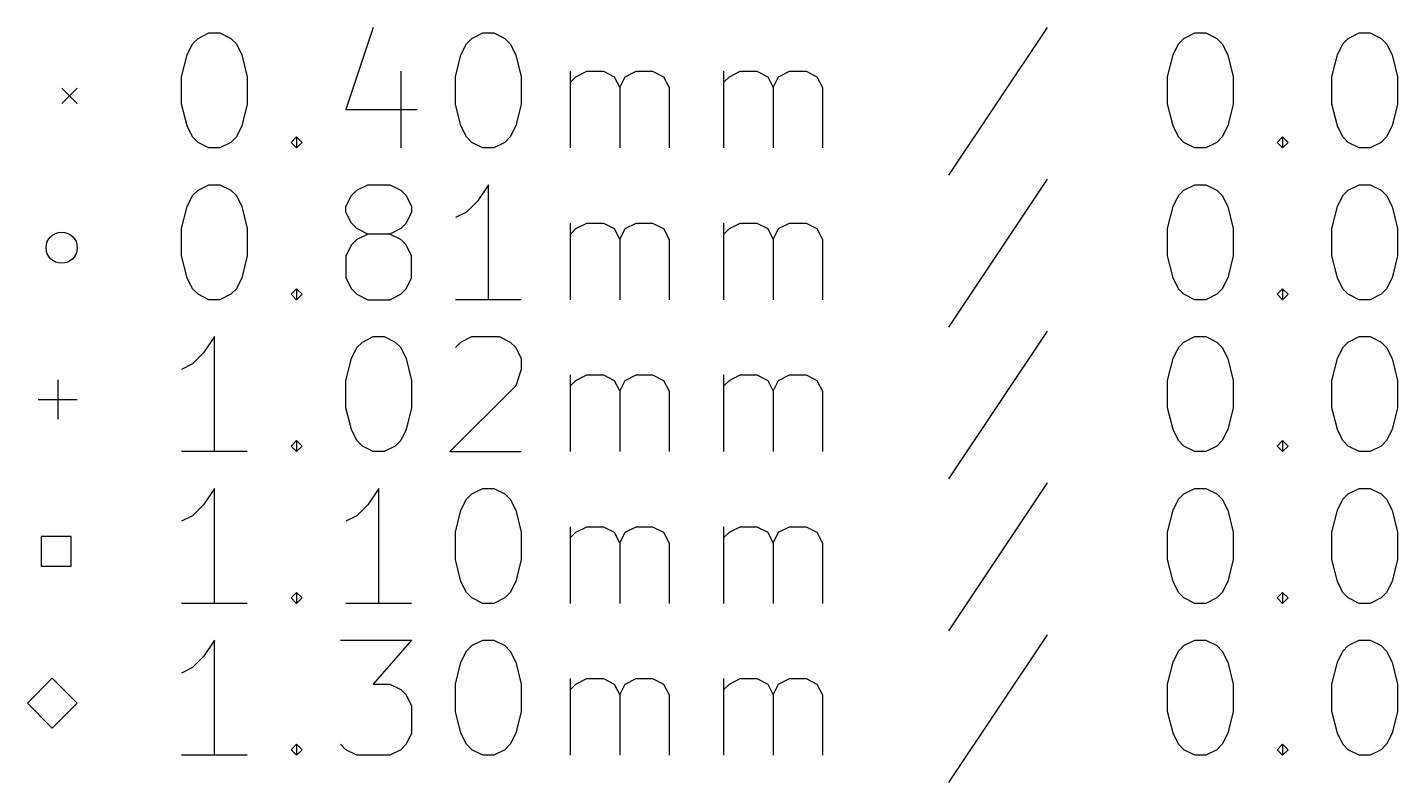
# Model space of a CAD drawing. Extents: x 1.1 to 14.1, y -10.4 to -3.3.
# Drawn here: x 1.198 to 2.605, y -9.495 to -8.72 of the extents above; entities that cross this region are included whole.
import ezdxf

# ---------------------------------------------------------------- set-up
doc = ezdxf.new("R2010")
doc.units = 0
doc.header["$MEASUREMENT"] = 0
doc.layers.add('BLACK', color=7, linetype='CONTINUOUS')

msp = doc.modelspace()

# ---------------------------------------------------------------- linework, layer by layer
at = {"layer": 'BLACK', "linetype": 'CONTINUOUS'}
for p, q in [((1.55348, -8.71969), (1.52535, -8.80406)), ((2.24526, -8.71969), (2.14403, -8.87155)), ((1.36225, -8.74781), (1.36787, -8.73657)), ((1.36787, -8.73657), (1.3735, -8.73094)), ((1.3735, -8.73094), (1.38475, -8.72532)), ((1.38475, -8.72532), (1.39599, -8.72532)), ((1.39599, -8.72532), (1.40724, -8.73094)), ((1.40724, -8.73094), (1.41287, -8.73657)), ((1.41287, -8.73657), (1.41849, -8.74781)), ((1.64346, -8.74781), (1.64909, -8.73657)), ((1.64909, -8.73657), (1.65471, -8.73094)), ((1.65471, -8.73094), (1.66596, -8.72532)), ((1.66596, -8.72532), (1.67721, -8.72532)), ((1.67721, -8.72532), (1.68846, -8.73094)), ((1.68846, -8.73094), (1.69408, -8.73657)), ((1.69408, -8.73657), (1.69971, -8.74781)), ((2.37462, -8.74781), (2.38025, -8.73657)), ((2.38025, -8.73657), (2.38587, -8.73094)), ((2.38587, -8.73094), (2.39712, -8.72532)), ((2.39712, -8.72532), (2.40837, -8.72532)), ((2.40837, -8.72532), (2.41962, -8.73094)), ((2.41962, -8.73094), (2.42524, -8.73657)), ((2.42524, -8.73657), (2.43087, -8.74781)), ((2.54335, -8.74781), (2.54898, -8.73657)), ((2.54898, -8.73657), (2.5546, -8.73094)), ((2.5546, -8.73094), (2.56585, -8.72532)), ((2.56585, -8.72532), (2.5771, -8.72532)), ((2.5771, -8.72532), (2.58835, -8.73094)), ((2.58835, -8.73094), (2.59397, -8.73657)), ((2.59397, -8.73657), (2.59959, -8.74781)), ((1.35662, -8.77031), (1.36225, -8.74781)), ((1.41849, -8.74781), (1.42412, -8.77031)), ((1.63784, -8.77031), (1.64346, -8.74781)), ((1.69971, -8.74781), (1.70533, -8.77031)), ((2.369, -8.77031), (2.37462, -8.74781)), ((2.43087, -8.74781), (2.43649, -8.77031)), ((2.53773, -8.77031), (2.54335, -8.74781)), ((2.59959, -8.74781), (2.60522, -8.77031)), ((1.5816, -8.76469), (1.5816, -8.84343)), ((1.75595, -8.84343), (1.75595, -8.76469)), ((1.76157, -8.77031), (1.77282, -8.76469)), ((1.77282, -8.76469), (1.7897, -8.76469)), ((1.7897, -8.76469), (1.80094, -8.77031)), ((1.81219, -8.77031), (1.82344, -8.76469)), ((1.82344, -8.76469), (1.84031, -8.76469)), ((1.84031, -8.76469), (1.85156, -8.77031)), ((1.91343, -8.84343), (1.91343, -8.76469)), ((1.91905, -8.77031), (1.9303, -8.76469)), ((1.9303, -8.76469), (1.94718, -8.76469)), ((1.94718, -8.76469), (1.95842, -8.77031)), ((1.96967, -8.77031), (1.98092, -8.76469)), ((1.98092, -8.76469), (1.99779, -8.76469)), ((1.99779, -8.76469), (2.00904, -8.77031)), ((1.35662, -8.79843), (1.35662, -8.77031)), ((1.42412, -8.77031), (1.42412, -8.79843)), ((1.63784, -8.79843), (1.63784, -8.77031)), ((1.70533, -8.77031), (1.70533, -8.79843)), ((1.75595, -8.77594), (1.76157, -8.77031)), ((1.80094, -8.77031), (1.80657, -8.78156)), ((1.80657, -8.78156), (1.81219, -8.77031)), ((1.85156, -8.77031), (1.85719, -8.78156)), ((1.91343, -8.77594), (1.91905, -8.77031)), ((1.95842, -8.77031), (1.96405, -8.78156)), ((1.96405, -8.78156), (1.96967, -8.77031)), ((2.00904, -8.77031), (2.01467, -8.78156)), ((2.369, -8.79843), (2.369, -8.77031)), ((2.43649, -8.77031), (2.43649, -8.79843)), ((2.53773, -8.79843), (2.53773, -8.77031)), ((2.60522, -8.77031), (2.60522, -8.79843)), ((1.23373, -8.78212), (1.24948, -8.79787)), ((1.24948, -8.78212), (1.23373, -8.79787)), ((1.80657, -8.78156), (1.80657, -8.84343)), ((1.85719, -8.78156), (1.85719, -8.84343)), ((1.96405, -8.78156), (1.96405, -8.84343)), ((2.01467, -8.78156), (2.01467, -8.84343)), ((1.36225, -8.82093), (1.35662, -8.79843)), ((1.42412, -8.79843), (1.41849, -8.82093)), ((1.52535, -8.80406), (1.59847, -8.80406)), ((1.64346, -8.82093), (1.63784, -8.79843)), ((1.70533, -8.79843), (1.69971, -8.82093)), ((2.37462, -8.82093), (2.369, -8.79843)), ((2.43649, -8.79843), (2.43087, -8.82093)), ((2.54335, -8.82093), (2.53773, -8.79843)), ((2.60522, -8.79843), (2.59959, -8.82093)), ((1.36787, -8.83218), (1.36225, -8.82093)), ((1.41849, -8.82093), (1.41287, -8.83218)), ((1.64909, -8.83218), (1.64346, -8.82093)), ((1.69971, -8.82093), (1.69408, -8.83218)), ((2.38025, -8.83218), (2.37462, -8.82093)), ((2.43087, -8.82093), (2.42524, -8.83218)), ((2.54898, -8.83218), (2.54335, -8.82093)), ((2.59959, -8.82093), (2.59397, -8.83218)), ((1.3735, -8.8378), (1.36787, -8.83218)), ((1.41287, -8.83218), (1.40724, -8.8378)), ((1.46911, -8.8378), (1.47474, -8.83218)), ((1.47474, -8.83218), (1.48036, -8.8378)), ((1.47474, -8.83218), (1.47474, -8.84343)), ((1.65471, -8.8378), (1.64909, -8.83218)), ((1.69408, -8.83218), (1.68846, -8.8378)), ((2.38587, -8.8378), (2.38025, -8.83218)), ((2.42524, -8.83218), (2.41962, -8.8378)), ((2.48148, -8.8378), (2.48711, -8.83218)), ((2.48711, -8.83218), (2.49273, -8.8378)), ((2.48711, -8.83218), (2.48711, -8.84343)), ((2.5546, -8.8378), (2.54898, -8.83218)), ((2.59397, -8.83218), (2.58835, -8.8378)), ((1.38475, -8.84343), (1.3735, -8.8378)), ((1.39599, -8.84343), (1.38475, -8.84343)), ((1.40724, -8.8378), (1.39599, -8.84343)), ((1.47474, -8.84343), (1.46911, -8.8378)), ((1.48036, -8.8378), (1.47474, -8.84343)), ((1.66596, -8.84343), (1.65471, -8.8378)), ((1.67721, -8.84343), (1.66596, -8.84343)), ((1.68846, -8.8378), (1.67721, -8.84343)), ((2.39712, -8.84343), (2.38587, -8.8378)), ((2.40837, -8.84343), (2.39712, -8.84343)), ((2.41962, -8.8378), (2.40837, -8.84343)), ((2.48711, -8.84343), (2.48148, -8.8378)), ((2.49273, -8.8378), (2.48711, -8.84343)), ((2.56585, -8.84343), (2.5546, -8.8378)), ((2.5771, -8.84343), (2.56585, -8.84343)), ((2.58835, -8.8378), (2.5771, -8.84343)), ((2.24526, -8.8756), (2.14403, -9.02745)), ((1.36787, -8.89247), (1.3735, -8.88685)), ((1.3735, -8.88685), (1.38475, -8.88122)), ((1.38475, -8.88122), (1.39599, -8.88122)), ((1.39599, -8.88122), (1.40724, -8.88685)), ((1.40724, -8.88685), (1.41287, -8.89247)), ((1.53098, -8.89247), (1.5366, -8.88685)), ((1.5366, -8.88685), (1.54785, -8.88122)), ((1.54785, -8.88122), (1.57035, -8.88122)), ((1.57035, -8.88122), (1.5816, -8.88685)), ((1.5816, -8.88685), (1.58722, -8.89247)), ((1.67159, -8.88122), (1.66034, -8.8981)), ((1.67159, -8.99933), (1.67159, -8.88122)), ((2.38025, -8.89247), (2.38587, -8.88685)), ((2.38587, -8.88685), (2.39712, -8.88122)), ((2.39712, -8.88122), (2.40837, -8.88122)), ((2.40837, -8.88122), (2.41962, -8.88685)), ((2.41962, -8.88685), (2.42524, -8.89247)), ((2.54898, -8.89247), (2.5546, -8.88685)), ((2.5546, -8.88685), (2.56585, -8.88122)), ((2.56585, -8.88122), (2.5771, -8.88122)), ((2.5771, -8.88122), (2.58835, -8.88685)), ((2.58835, -8.88685), (2.59397, -8.89247)), ((1.35662, -8.92622), (1.36225, -8.90372)), ((1.36225, -8.90372), (1.36787, -8.89247)), ((1.41287, -8.89247), (1.41849, -8.90372)), ((1.41849, -8.90372), (1.42412, -8.92622)), ((1.52535, -8.90372), (1.53098, -8.89247)), ((1.52535, -8.90934), (1.52535, -8.90372)), ((1.58722, -8.89247), (1.59285, -8.90372)), ((1.59285, -8.90372), (1.59285, -8.90934)), ((1.66034, -8.8981), (1.64909, -8.90934)), ((2.369, -8.92622), (2.37462, -8.90372)), ((2.37462, -8.90372), (2.38025, -8.89247)), ((2.42524, -8.89247), (2.43087, -8.90372)), ((2.43087, -8.90372), (2.43649, -8.92622)), ((2.53773, -8.92622), (2.54335, -8.90372)), ((2.54335, -8.90372), (2.54898, -8.89247)), ((2.59397, -8.89247), (2.59959, -8.90372)), ((2.59959, -8.90372), (2.60522, -8.92622)), ((1.53098, -8.92059), (1.52535, -8.90934)), ((1.59285, -8.90934), (1.58722, -8.92059)), ((1.64909, -8.90934), (1.63784, -8.91497)), ((1.35662, -8.95434), (1.35662, -8.92622)), ((1.42412, -8.92622), (1.42412, -8.95434)), ((1.5366, -8.92622), (1.53098, -8.92059)), ((1.54785, -8.93184), (1.5366, -8.92622)), ((1.54785, -8.93184), (1.5366, -8.93747)), ((1.57035, -8.93184), (1.54785, -8.93184)), ((1.5816, -8.92622), (1.57035, -8.93184)), ((1.5816, -8.93747), (1.57035, -8.93184)), ((1.58722, -8.92059), (1.5816, -8.92622)), ((1.75595, -8.99933), (1.75595, -8.92059)), ((1.75595, -8.93184), (1.76157, -8.92622)), ((1.76157, -8.92622), (1.77282, -8.92059)), ((1.77282, -8.92059), (1.7897, -8.92059)), ((1.7897, -8.92059), (1.80094, -8.92622)), ((1.80094, -8.92622), (1.80657, -8.93747)), ((1.80657, -8.93747), (1.81219, -8.92622)), ((1.81219, -8.92622), (1.82344, -8.92059)), ((1.82344, -8.92059), (1.84031, -8.92059)), ((1.84031, -8.92059), (1.85156, -8.92622)), ((1.85156, -8.92622), (1.85719, -8.93747)), ((1.91343, -8.99933), (1.91343, -8.92059)), ((1.91343, -8.93184), (1.91905, -8.92622)), ((1.91905, -8.92622), (1.9303, -8.92059)), ((1.9303, -8.92059), (1.94718, -8.92059)), ((1.94718, -8.92059), (1.95842, -8.92622)), ((1.95842, -8.92622), (1.96405, -8.93747)), ((1.96405, -8.93747), (1.96967, -8.92622)), ((1.96967, -8.92622), (1.98092, -8.92059)), ((1.98092, -8.92059), (1.99779, -8.92059)), ((1.99779, -8.92059), (2.00904, -8.92622)), ((2.00904, -8.92622), (2.01467, -8.93747)), ((2.369, -8.95434), (2.369, -8.92622)), ((2.43649, -8.92622), (2.43649, -8.95434)), ((2.53773, -8.95434), (2.53773, -8.92622)), ((2.60522, -8.92622), (2.60522, -8.95434)), ((1.53098, -8.94309), (1.52535, -8.95434)), ((1.5366, -8.93747), (1.53098, -8.94309)), ((1.58722, -8.94309), (1.5816, -8.93747)), ((1.59285, -8.95434), (1.58722, -8.94309)), ((1.80657, -8.93747), (1.80657, -8.99933)), ((1.85719, -8.93747), (1.85719, -8.99933)), ((1.96405, -8.93747), (1.96405, -8.99933)), ((2.01467, -8.93747), (2.01467, -8.99933)), ((1.36225, -8.97684), (1.35662, -8.95434)), ((1.42412, -8.95434), (1.41849, -8.97684)), ((1.52535, -8.95434), (1.52535, -8.97684)), ((1.59285, -8.97684), (1.59285, -8.95434)), ((2.37462, -8.97684), (2.369, -8.95434)), ((2.43649, -8.95434), (2.43087, -8.97684)), ((2.54335, -8.97684), (2.53773, -8.95434)), ((2.60522, -8.95434), (2.59959, -8.97684)), ((1.36787, -8.98808), (1.36225, -8.97684)), ((1.3735, -8.99371), (1.36787, -8.98808)), ((1.41287, -8.98808), (1.40724, -8.99371)), ((1.41849, -8.97684), (1.41287, -8.98808)), ((1.46911, -8.99371), (1.47474, -8.98808)), ((1.47474, -8.98808), (1.48036, -8.99371)), ((1.47474, -8.98808), (1.47474, -8.99933)), ((1.52535, -8.97684), (1.53098, -8.98808)), ((1.53098, -8.98808), (1.5366, -8.99371)), ((1.5816, -8.99371), (1.58722, -8.98808)), ((1.58722, -8.98808), (1.59285, -8.97684)), ((2.38025, -8.98808), (2.37462, -8.97684)), ((2.38587, -8.99371), (2.38025, -8.98808)), ((2.42524, -8.98808), (2.41962, -8.99371)), ((2.43087, -8.97684), (2.42524, -8.98808)), ((2.48148, -8.99371), (2.48711, -8.98808)), ((2.48711, -8.98808), (2.49273, -8.99371)), ((2.48711, -8.98808), (2.48711, -8.99933)), ((2.54898, -8.98808), (2.54335, -8.97684)), ((2.5546, -8.99371), (2.54898, -8.98808)), ((2.59397, -8.98808), (2.58835, -8.99371)), ((2.59959, -8.97684), (2.59397, -8.98808)), ((1.38475, -8.99933), (1.3735, -8.99371)), ((1.39599, -8.99933), (1.38475, -8.99933)), ((1.40724, -8.99371), (1.39599, -8.99933)), ((1.47474, -8.99933), (1.46911, -8.99371)), ((1.48036, -8.99371), (1.47474, -8.99933)), ((1.5366, -8.99371), (1.54785, -8.99933)), ((1.54785, -8.99933), (1.57035, -8.99933)), ((1.57035, -8.99933), (1.5816, -8.99371)), ((1.70533, -8.99933), (1.63784, -8.99933)), ((2.39712, -8.99933), (2.38587, -8.99371)), ((2.40837, -8.99933), (2.39712, -8.99933)), ((2.41962, -8.99371), (2.40837, -8.99933)), ((2.48711, -8.99933), (2.48148, -8.99371)), ((2.49273, -8.99371), (2.48711, -8.99933)), ((2.56585, -8.99933), (2.5546, -8.99371)), ((2.5771, -8.99933), (2.56585, -8.99933)), ((2.58835, -8.99371), (2.5771, -8.99933)), ((2.24526, -9.0315), (2.14403, -9.18336)), ((1.39037, -9.03713), (1.37912, -9.054)), ((1.39037, -9.15524), (1.39037, -9.03713)), ((1.5366, -9.04838), (1.54223, -9.04275)), ((1.54223, -9.04275), (1.55348, -9.03713)), ((1.55348, -9.03713), (1.56472, -9.03713)), ((1.56472, -9.03713), (1.57597, -9.04275)), ((1.57597, -9.04275), (1.5816, -9.04838)), ((1.63784, -9.04838), (1.64346, -9.04275)), ((1.64346, -9.04275), (1.65471, -9.03713)), ((1.65471, -9.03713), (1.68283, -9.03713)), ((1.68283, -9.03713), (1.69408, -9.04275)), ((1.69408, -9.04275), (1.69971, -9.04838)), ((2.38025, -9.04838), (2.38587, -9.04275)), ((2.38587, -9.04275), (2.39712, -9.03713)), ((2.39712, -9.03713), (2.40837, -9.03713)), ((2.40837, -9.03713), (2.41962, -9.04275)), ((2.41962, -9.04275), (2.42524, -9.04838)), ((2.54898, -9.04838), (2.5546, -9.04275)), ((2.5546, -9.04275), (2.56585, -9.03713)), ((2.56585, -9.03713), (2.5771, -9.03713)), ((2.5771, -9.03713), (2.58835, -9.04275)), ((2.58835, -9.04275), (2.59397, -9.04838)), ((1.37912, -9.054), (1.36787, -9.06525)), ((1.52535, -9.08212), (1.53098, -9.05962)), ((1.53098, -9.05962), (1.5366, -9.04838)), ((1.5816, -9.04838), (1.58722, -9.05962)), ((1.58722, -9.05962), (1.59285, -9.08212)), ((1.69971, -9.04838), (1.70533, -9.05962)), ((1.70533, -9.05962), (1.70533, -9.07087)), ((2.369, -9.08212), (2.37462, -9.05962)), ((2.37462, -9.05962), (2.38025, -9.04838)), ((2.42524, -9.04838), (2.43087, -9.05962)), ((2.43087, -9.05962), (2.43649, -9.08212)), ((2.53773, -9.08212), (2.54335, -9.05962)), ((2.54335, -9.05962), (2.54898, -9.04838)), ((2.59397, -9.04838), (2.59959, -9.05962)), ((2.59959, -9.05962), (2.60522, -9.08212)), ((1.36787, -9.06525), (1.35662, -9.07087)), ((1.70533, -9.07087), (1.69971, -9.08775)), ((1.2294, -9.08173), (1.2294, -9.12189)), ((1.52535, -9.11024), (1.52535, -9.08212)), ((1.59285, -9.08212), (1.59285, -9.11024)), ((1.69971, -9.08775), (1.63222, -9.15524)), ((1.75595, -9.15524), (1.75595, -9.0765)), ((1.75595, -9.08775), (1.76157, -9.08212)), ((1.76157, -9.08212), (1.77282, -9.0765)), ((1.77282, -9.0765), (1.7897, -9.0765)), ((1.7897, -9.0765), (1.80094, -9.08212)), ((1.80094, -9.08212), (1.80657, -9.09337)), ((1.80657, -9.09337), (1.81219, -9.08212)), ((1.81219, -9.08212), (1.82344, -9.0765)), ((1.82344, -9.0765), (1.84031, -9.0765)), ((1.84031, -9.0765), (1.85156, -9.08212)), ((1.85156, -9.08212), (1.85719, -9.09337)), ((1.91343, -9.15524), (1.91343, -9.0765)), ((1.91343, -9.08775), (1.91905, -9.08212)), ((1.91905, -9.08212), (1.9303, -9.0765)), ((1.9303, -9.0765), (1.94718, -9.0765)), ((1.94718, -9.0765), (1.95842, -9.08212)), ((1.95842, -9.08212), (1.96405, -9.09337)), ((1.96405, -9.09337), (1.96967, -9.08212)), ((1.96967, -9.08212), (1.98092, -9.0765)), ((1.98092, -9.0765), (1.99779, -9.0765)), ((1.99779, -9.0765), (2.00904, -9.08212)), ((2.00904, -9.08212), (2.01467, -9.09337)), ((2.369, -9.11024), (2.369, -9.08212)), ((2.43649, -9.08212), (2.43649, -9.11024)), ((2.53773, -9.11024), (2.53773, -9.08212)), ((2.60522, -9.08212), (2.60522, -9.11024)), ((1.20932, -9.10181), (1.24948, -9.10181)), ((1.80657, -9.09337), (1.80657, -9.15524)), ((1.85719, -9.09337), (1.85719, -9.15524)), ((1.96405, -9.09337), (1.96405, -9.15524)), ((2.01467, -9.09337), (2.01467, -9.15524)), ((1.53098, -9.13274), (1.52535, -9.11024)), ((1.59285, -9.11024), (1.58722, -9.13274)), ((2.37462, -9.13274), (2.369, -9.11024)), ((2.43649, -9.11024), (2.43087, -9.13274)), ((2.54335, -9.13274), (2.53773, -9.11024)), ((2.60522, -9.11024), (2.59959, -9.13274)), ((1.46911, -9.14961), (1.47474, -9.14399)), ((1.47474, -9.14399), (1.48036, -9.14961)), ((1.47474, -9.14399), (1.47474, -9.15524)), ((1.5366, -9.14399), (1.53098, -9.13274)), ((1.54223, -9.14961), (1.5366, -9.14399)), ((1.5816, -9.14399), (1.57597, -9.14961)), ((1.58722, -9.13274), (1.5816, -9.14399)), ((2.38025, -9.14399), (2.37462, -9.13274)), ((2.38587, -9.14961), (2.38025, -9.14399)), ((2.42524, -9.14399), (2.41962, -9.14961)), ((2.43087, -9.13274), (2.42524, -9.14399)), ((2.48148, -9.14961), (2.48711, -9.14399)), ((2.48711, -9.14399), (2.49273, -9.14961)), ((2.48711, -9.14399), (2.48711, -9.15524)), ((2.54898, -9.14399), (2.54335, -9.13274)), ((2.5546, -9.14961), (2.54898, -9.14399)), ((2.59397, -9.14399), (2.58835, -9.14961)), ((2.59959, -9.13274), (2.59397, -9.14399)), ((1.42412, -9.15524), (1.35662, -9.15524)), ((1.47474, -9.15524), (1.46911, -9.14961)), ((1.48036, -9.14961), (1.47474, -9.15524)), ((1.55348, -9.15524), (1.54223, -9.14961)), ((1.56472, -9.15524), (1.55348, -9.15524)), ((1.57597, -9.14961), (1.56472, -9.15524)), ((1.63222, -9.15524), (1.70533, -9.15524)), ((2.39712, -9.15524), (2.38587, -9.14961)), ((2.40837, -9.15524), (2.39712, -9.15524)), ((2.41962, -9.14961), (2.40837, -9.15524)), ((2.48711, -9.15524), (2.48148, -9.14961)), ((2.49273, -9.14961), (2.48711, -9.15524)), ((2.56585, -9.15524), (2.5546, -9.14961)), ((2.5771, -9.15524), (2.56585, -9.15524)), ((2.58835, -9.14961), (2.5771, -9.15524)), ((1.39037, -9.19303), (1.37912, -9.20991)), ((1.39037, -9.31114), (1.39037, -9.19303)), ((1.5591, -9.19303), (1.54785, -9.20991)), ((1.5591, -9.31114), (1.5591, -9.19303)), ((1.64909, -9.20428), (1.65471, -9.19866)), ((1.65471, -9.19866), (1.66596, -9.19303)), ((1.66596, -9.19303), (1.67721, -9.19303)), ((1.67721, -9.19303), (1.68846, -9.19866)), ((1.68846, -9.19866), (1.69408, -9.20428)), ((2.24526, -9.18741), (2.14403, -9.33926)), ((2.38025, -9.20428), (2.38587, -9.19866)), ((2.38587, -9.19866), (2.39712, -9.19303)), ((2.39712, -9.19303), (2.40837, -9.19303)), ((2.40837, -9.19303), (2.41962, -9.19866)), ((2.41962, -9.19866), (2.42524, -9.20428)), ((2.54898, -9.20428), (2.5546, -9.19866)), ((2.5546, -9.19866), (2.56585, -9.19303)), ((2.56585, -9.19303), (2.5771, -9.19303)), ((2.5771, -9.19303), (2.58835, -9.19866)), ((2.58835, -9.19866), (2.59397, -9.20428)), ((1.37912, -9.20991), (1.36787, -9.22115)), ((1.54785, -9.20991), (1.5366, -9.22115)), ((1.64346, -9.21553), (1.64909, -9.20428)), ((1.69408, -9.20428), (1.69971, -9.21553)), ((2.37462, -9.21553), (2.38025, -9.20428)), ((2.42524, -9.20428), (2.43087, -9.21553)), ((2.54335, -9.21553), (2.54898, -9.20428)), ((2.59397, -9.20428), (2.59959, -9.21553)), ((1.36787, -9.22115), (1.35662, -9.22678)), ((1.5366, -9.22115), (1.52535, -9.22678)), ((1.63784, -9.23803), (1.64346, -9.21553)), ((1.69971, -9.21553), (1.70533, -9.23803)), ((2.369, -9.23803), (2.37462, -9.21553)), ((2.43087, -9.21553), (2.43649, -9.23803)), ((2.53773, -9.23803), (2.54335, -9.21553)), ((2.59959, -9.21553), (2.60522, -9.23803)), ((1.24314, -9.2424), (1.21252, -9.2424)), ((1.21252, -9.2424), (1.21252, -9.27302)), ((1.24314, -9.27302), (1.24314, -9.2424)), ((1.63784, -9.26615), (1.63784, -9.23803)), ((1.70533, -9.23803), (1.70533, -9.26615)), ((1.75595, -9.31114), (1.75595, -9.2324)), ((1.75595, -9.24365), (1.76157, -9.23803)), ((1.76157, -9.23803), (1.77282, -9.2324)), ((1.77282, -9.2324), (1.7897, -9.2324)), ((1.7897, -9.2324), (1.80094, -9.23803)), ((1.80094, -9.23803), (1.80657, -9.24928)), ((1.80657, -9.24928), (1.81219, -9.23803)), ((1.81219, -9.23803), (1.82344, -9.2324)), ((1.82344, -9.2324), (1.84031, -9.2324)), ((1.84031, -9.2324), (1.85156, -9.23803)), ((1.85156, -9.23803), (1.85719, -9.24928)), ((1.91343, -9.31114), (1.91343, -9.2324)), ((1.91343, -9.24365), (1.91905, -9.23803)), ((1.91905, -9.23803), (1.9303, -9.2324)), ((1.9303, -9.2324), (1.94718, -9.2324)), ((1.94718, -9.2324), (1.95842, -9.23803)), ((1.95842, -9.23803), (1.96405, -9.24928)), ((1.96405, -9.24928), (1.96967, -9.23803)), ((1.96967, -9.23803), (1.98092, -9.2324)), ((1.98092, -9.2324), (1.99779, -9.2324)), ((1.99779, -9.2324), (2.00904, -9.23803)), ((2.00904, -9.23803), (2.01467, -9.24928)), ((2.369, -9.26615), (2.369, -9.23803)), ((2.43649, -9.23803), (2.43649, -9.26615)), ((2.53773, -9.26615), (2.53773, -9.23803)), ((2.60522, -9.23803), (2.60522, -9.26615)), ((1.80657, -9.24928), (1.80657, -9.31114)), ((1.85719, -9.24928), (1.85719, -9.31114)), ((1.96405, -9.24928), (1.96405, -9.31114)), ((2.01467, -9.24928), (2.01467, -9.31114)), ((1.64346, -9.28865), (1.63784, -9.26615)), ((1.70533, -9.26615), (1.69971, -9.28865)), ((2.37462, -9.28865), (2.369, -9.26615)), ((2.43649, -9.26615), (2.43087, -9.28865)), ((2.54335, -9.28865), (2.53773, -9.26615)), ((2.60522, -9.26615), (2.59959, -9.28865)), ((1.21252, -9.27302), (1.24314, -9.27302)), ((1.64909, -9.29989), (1.64346, -9.28865)), ((1.69971, -9.28865), (1.69408, -9.29989)), ((2.38025, -9.29989), (2.37462, -9.28865)), ((2.43087, -9.28865), (2.42524, -9.29989)), ((2.54898, -9.29989), (2.54335, -9.28865)), ((2.59959, -9.28865), (2.59397, -9.29989)), ((1.42412, -9.31114), (1.35662, -9.31114)), ((1.46911, -9.30552), (1.47474, -9.29989)), ((1.47474, -9.31114), (1.46911, -9.30552)), ((1.47474, -9.29989), (1.48036, -9.30552)), ((1.47474, -9.29989), (1.47474, -9.31114)), ((1.48036, -9.30552), (1.47474, -9.31114)), ((1.59285, -9.31114), (1.52535, -9.31114)), ((1.65471, -9.30552), (1.64909, -9.29989)), ((1.66596, -9.31114), (1.65471, -9.30552)), ((1.67721, -9.31114), (1.66596, -9.31114)), ((1.68846, -9.30552), (1.67721, -9.31114)), ((1.69408, -9.29989), (1.68846, -9.30552)), ((2.38587, -9.30552), (2.38025, -9.29989)), ((2.39712, -9.31114), (2.38587, -9.30552)), ((2.40837, -9.31114), (2.39712, -9.31114)), ((2.41962, -9.30552), (2.40837, -9.31114)), ((2.42524, -9.29989), (2.41962, -9.30552)), ((2.48148, -9.30552), (2.48711, -9.29989)), ((2.48711, -9.31114), (2.48148, -9.30552)), ((2.48711, -9.29989), (2.49273, -9.30552)), ((2.48711, -9.29989), (2.48711, -9.31114)), ((2.49273, -9.30552), (2.48711, -9.31114)), ((2.5546, -9.30552), (2.54898, -9.29989)), ((2.56585, -9.31114), (2.5546, -9.30552)), ((2.5771, -9.31114), (2.56585, -9.31114)), ((2.58835, -9.30552), (2.5771, -9.31114)), ((2.59397, -9.29989), (2.58835, -9.30552)), ((1.39037, -9.34894), (1.37912, -9.36581)), ((1.39037, -9.46705), (1.39037, -9.34894)), ((1.51973, -9.34894), (1.59285, -9.34894)), ((1.59285, -9.34894), (1.55348, -9.39393)), ((1.64909, -9.36019), (1.65471, -9.35456)), ((1.65471, -9.35456), (1.66596, -9.34894)), ((1.66596, -9.34894), (1.67721, -9.34894)), ((1.67721, -9.34894), (1.68846, -9.35456)), ((1.68846, -9.35456), (1.69408, -9.36019)), ((2.24526, -9.34331), (2.14403, -9.49517)), ((2.38025, -9.36019), (2.38587, -9.35456)), ((2.38587, -9.35456), (2.39712, -9.34894)), ((2.39712, -9.34894), (2.40837, -9.34894)), ((2.40837, -9.34894), (2.41962, -9.35456)), ((2.41962, -9.35456), (2.42524, -9.36019)), ((2.54898, -9.36019), (2.5546, -9.35456)), ((2.5546, -9.35456), (2.56585, -9.34894)), ((2.56585, -9.34894), (2.5771, -9.34894)), ((2.5771, -9.34894), (2.58835, -9.35456)), ((2.58835, -9.35456), (2.59397, -9.36019)), ((1.37912, -9.36581), (1.36787, -9.37706)), ((1.64346, -9.37144), (1.64909, -9.36019)), ((1.69408, -9.36019), (1.69971, -9.37144)), ((2.37462, -9.37144), (2.38025, -9.36019)), ((2.42524, -9.36019), (2.43087, -9.37144)), ((2.54335, -9.37144), (2.54898, -9.36019)), ((2.59397, -9.36019), (2.59959, -9.37144)), ((1.36787, -9.37706), (1.35662, -9.38268)), ((1.63784, -9.39393), (1.64346, -9.37144)), ((1.69971, -9.37144), (1.70533, -9.39393)), ((2.369, -9.39393), (2.37462, -9.37144)), ((2.43087, -9.37144), (2.43649, -9.39393)), ((2.53773, -9.39393), (2.54335, -9.37144)), ((2.59959, -9.37144), (2.60522, -9.39393)), ((1.22389, -9.38803), (1.1983, -9.41362)), ((1.24948, -9.41362), (1.22389, -9.38803)), ((1.55348, -9.39393), (1.57035, -9.39393)), ((1.57035, -9.39393), (1.5816, -9.39956)), ((1.63784, -9.42205), (1.63784, -9.39393)), ((1.70533, -9.39393), (1.70533, -9.42205)), ((1.75595, -9.46705), (1.75595, -9.38831)), ((1.75595, -9.39956), (1.76157, -9.39393)), ((1.76157, -9.39393), (1.77282, -9.38831)), ((1.77282, -9.38831), (1.7897, -9.38831)), ((1.7897, -9.38831), (1.80094, -9.39393)), ((1.80094, -9.39393), (1.80657, -9.40518)), ((1.80657, -9.40518), (1.81219, -9.39393)), ((1.81219, -9.39393), (1.82344, -9.38831)), ((1.82344, -9.38831), (1.84031, -9.38831)), ((1.84031, -9.38831), (1.85156, -9.39393)), ((1.85156, -9.39393), (1.85719, -9.40518)), ((1.91343, -9.46705), (1.91343, -9.38831)), ((1.91343, -9.39956), (1.91905, -9.39393)), ((1.91905, -9.39393), (1.9303, -9.38831)), ((1.9303, -9.38831), (1.94718, -9.38831)), ((1.94718, -9.38831), (1.95842, -9.39393)), ((1.95842, -9.39393), (1.96405, -9.40518)), ((1.96405, -9.40518), (1.96967, -9.39393)), ((1.96967, -9.39393), (1.98092, -9.38831)), ((1.98092, -9.38831), (1.99779, -9.38831)), ((1.99779, -9.38831), (2.00904, -9.39393)), ((2.00904, -9.39393), (2.01467, -9.40518)), ((2.369, -9.42205), (2.369, -9.39393)), ((2.43649, -9.39393), (2.43649, -9.42205)), ((2.53773, -9.42205), (2.53773, -9.39393)), ((2.60522, -9.39393), (2.60522, -9.42205)), ((1.5816, -9.39956), (1.58722, -9.40518)), ((1.58722, -9.40518), (1.59285, -9.41643)), ((1.80657, -9.40518), (1.80657, -9.46705)), ((1.85719, -9.40518), (1.85719, -9.46705)), ((1.96405, -9.40518), (1.96405, -9.46705)), ((2.01467, -9.40518), (2.01467, -9.46705)), ((1.1983, -9.41362), (1.22389, -9.43921)), ((1.22389, -9.43921), (1.24948, -9.41362)), ((1.59285, -9.41643), (1.59285, -9.44455)), ((1.64346, -9.44455), (1.63784, -9.42205)), ((1.70533, -9.42205), (1.69971, -9.44455)), ((2.37462, -9.44455), (2.369, -9.42205)), ((2.43649, -9.42205), (2.43087, -9.44455)), ((2.54335, -9.44455), (2.53773, -9.42205)), ((2.60522, -9.42205), (2.59959, -9.44455)), ((1.59285, -9.44455), (1.58722, -9.4558)), ((1.64909, -9.4558), (1.64346, -9.44455)), ((1.69971, -9.44455), (1.69408, -9.4558)), ((2.38025, -9.4558), (2.37462, -9.44455)), ((2.43087, -9.44455), (2.42524, -9.4558)), ((2.54898, -9.4558), (2.54335, -9.44455)), ((2.59959, -9.44455), (2.59397, -9.4558)), ((1.42412, -9.46705), (1.35662, -9.46705)), ((1.46911, -9.46142), (1.47474, -9.4558)), ((1.47474, -9.46705), (1.46911, -9.46142)), ((1.47474, -9.4558), (1.48036, -9.46142)), ((1.47474, -9.4558), (1.47474, -9.46705)), ((1.48036, -9.46142), (1.47474, -9.46705)), ((1.52535, -9.46142), (1.51973, -9.4558)), ((1.5366, -9.46705), (1.52535, -9.46142)), ((1.57035, -9.46705), (1.5366, -9.46705)), ((1.5816, -9.46142), (1.57035, -9.46705)), ((1.58722, -9.4558), (1.5816, -9.46142)), ((1.65471, -9.46142), (1.64909, -9.4558)), ((1.66596, -9.46705), (1.65471, -9.46142)), ((1.67721, -9.46705), (1.66596, -9.46705)), ((1.68846, -9.46142), (1.67721, -9.46705)), ((1.69408, -9.4558), (1.68846, -9.46142)), ((2.38587, -9.46142), (2.38025, -9.4558)), ((2.39712, -9.46705), (2.38587, -9.46142)), ((2.40837, -9.46705), (2.39712, -9.46705)), ((2.41962, -9.46142), (2.40837, -9.46705)), ((2.42524, -9.4558), (2.41962, -9.46142)), ((2.48148, -9.46142), (2.48711, -9.4558)), ((2.48711, -9.46705), (2.48148, -9.46142)), ((2.48711, -9.4558), (2.49273, -9.46142)), ((2.48711, -9.4558), (2.48711, -9.46705)), ((2.49273, -9.46142), (2.48711, -9.46705)), ((2.5546, -9.46142), (2.54898, -9.4558)), ((2.56585, -9.46705), (2.5546, -9.46142)), ((2.5771, -9.46705), (2.56585, -9.46705)), ((2.58835, -9.46142), (2.5771, -9.46705)), ((2.59397, -9.4558), (2.58835, -9.46142))]:
    msp.add_line(p, q, dxfattribs=at)
at = {"layer": 'BLACK'}
msp.add_circle((1.23348, -8.9459), 0.016, dxfattribs=at)

doc.saveas('drawing.dxf')
